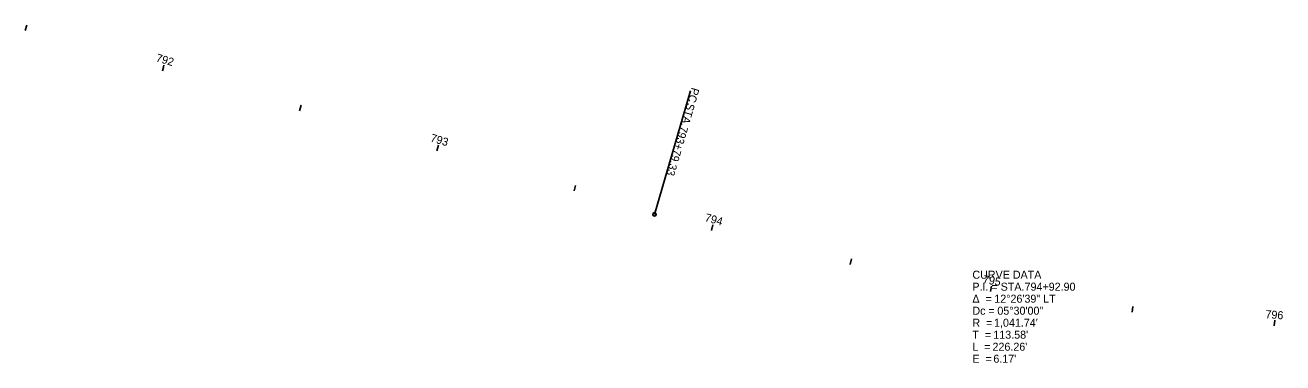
# Model space of a CAD drawing. Extents: x 144928 to 152344, y 329903 to 333202.
# Drawn here: x 151001.2 to 151441.1, y 330510.3 to 330628.4 of the extents above; entities that cross this region are included whole.
import ezdxf

# ---------------------------------------------------------------- set-up
doc = ezdxf.new("R2010")
doc.units = 0
for name, color, linetype in [('GE_P_Alignment_500_Cardinal_Points', 7, 'Continuous'), ('GE_P_Alignment_500_Curve_Data', 7, 'Continuous'), ('GE_P_Alignment_500_Stations', 7, 'Continuous'), ('SC_Scratch1', 7, 'Continuous')]:
    doc.layers.add(name, color=color, linetype=linetype)

msp = doc.modelspace()

# ---------------------------------------------------------------- linework, layer by layer
at = {"layer": 'GE_P_Alignment_500_Cardinal_Points'}
msp.add_line((151221.3, 330562.25), (151233.91, 330605.45), dxfattribs=at)
msp.add_circle((151221.3, 330562.25), 0.6, dxfattribs=at)
at = {"layer": 'GE_P_Alignment_500_Stations'}
for p, q in [((151049.16, 330612.51), (151049.5, 330613.66)), ((151145.15, 330584.48), (151145.49, 330585.63)), ((151241.2, 330556.65), (151241.52, 330557.81)), ((151338.84, 330535.21), (151339.17, 330537.18)), ((151438.08, 330523.22), (151438.16, 330524.42))]:
    msp.add_line(p, q, dxfattribs=at)
at = {"layer": 'SC_Scratch1'}
for p, q in [((151001.17, 330626.52), (151001.73, 330628.44)), ((151049.16, 330612.51), (151049.72, 330614.43)), ((151221.3, 330562.25), (151233.91, 330605.45)), ((151097.16, 330598.49), (151097.72, 330600.41)), ((151145.15, 330584.48), (151145.72, 330586.4)), ((151193.15, 330570.47), (151193.71, 330572.39)), ((151241.2, 330556.65), (151241.73, 330558.58)), ((151289.76, 330544.76), (151290.19, 330546.71)), ((151338.84, 330535.21), (151339.17, 330537.18)), ((151388.31, 330528.02), (151388.55, 330530.01)), ((151438.08, 330523.22), (151438.22, 330525.22))]:
    msp.add_line(p, q, dxfattribs=at)
msp.add_circle((151221.3, 330562.25), 0.6, dxfattribs=at)

# ---------------------------------------------------------------- texts
at = {"layer": 'GE_P_Alignment_500_Cardinal_Points'}
for s, p in [('PC', (151234.35, 330606.79)), (' STA. ', (151233.07, 330602.39)), ('793+79.33', (151230.42, 330593.32))]:
    msp.add_text(s, height=2.8, rotation=253.7251, dxfattribs=at).set_placement(p)
at = {"layer": 'GE_P_Alignment_500_Curve_Data'}
for s, p in [('CURVE DATA', (151332.48, 330539.74)), ('P.I. = STA. ', (151332.48, 330535.54)), ('794+92.90', (151350.74, 330535.54)), ('Δ  = ', (151332.48, 330531.34)), ('12°26\'39" LT', (151340.15, 330531.34)), ('Dc = ', (151332.48, 330527.14)), ('05°30\'00"', (151341.22, 330527.14)), ('R  = ', (151332.48, 330522.94)), ("1,041.74'", (151340.06, 330522.94)), ('T  = ', (151332.48, 330518.74)), ("113.58'", (151339.81, 330518.74)), ('L  = ', (151332.48, 330514.54)), ("226.26'", (151339.52, 330514.54)), ('E  = ', (151332.48, 330510.34)), ("6.17'", (151339.82, 330510.34))]:
    msp.add_text(s, height=2.8, dxfattribs=at).set_placement(p)
at = {"layer": 'GE_P_Alignment_500_Stations'}
msp.add_text('795', height=2.8, rotation=350.3621, dxfattribs=at).set_placement((151336, 330538.23))
at = {"layer": 'SC_Scratch1'}
for s, rotation, p in [('792', 343.7251, (151046.71, 330615.82)), ('PC', 253.7251, (151234.35, 330606.79)), (' STA. ', 253.7251, (151233.07, 330602.39)), ('793', 343.7251, (151142.71, 330587.8)), ('793+79.33', 253.7251, (151230.42, 330593.32)), ('794', 344.8621, (151238.7, 330559.92)), ('795', 350.3621, (151336, 330538.23)), ('796', 355.8621, (151434.91, 330525.96))]:
    msp.add_text(s, height=2.8, rotation=rotation, dxfattribs=at).set_placement(p)
for s, p in [('CURVE DATA', (151332.48, 330539.74)), ('P.I. = STA. ', (151332.48, 330535.54)), ('794+92.90', (151350.74, 330535.54)), ('Δ  = ', (151332.48, 330531.34)), ('12°26\'39" LT', (151340.15, 330531.34)), ('Dc = ', (151332.48, 330527.14)), ('05°30\'00"', (151341.22, 330527.14)), ('R  = ', (151332.48, 330522.94)), ("1,041.74'", (151340.06, 330522.94)), ('T  = ', (151332.48, 330518.74)), ("113.58'", (151339.81, 330518.74)), ('L  = ', (151332.48, 330514.54)), ("226.26'", (151339.52, 330514.54)), ('E  = ', (151332.48, 330510.34)), ("6.17'", (151339.82, 330510.34))]:
    msp.add_text(s, height=2.8, dxfattribs=at).set_placement(p)

doc.saveas('drawing.dxf')
